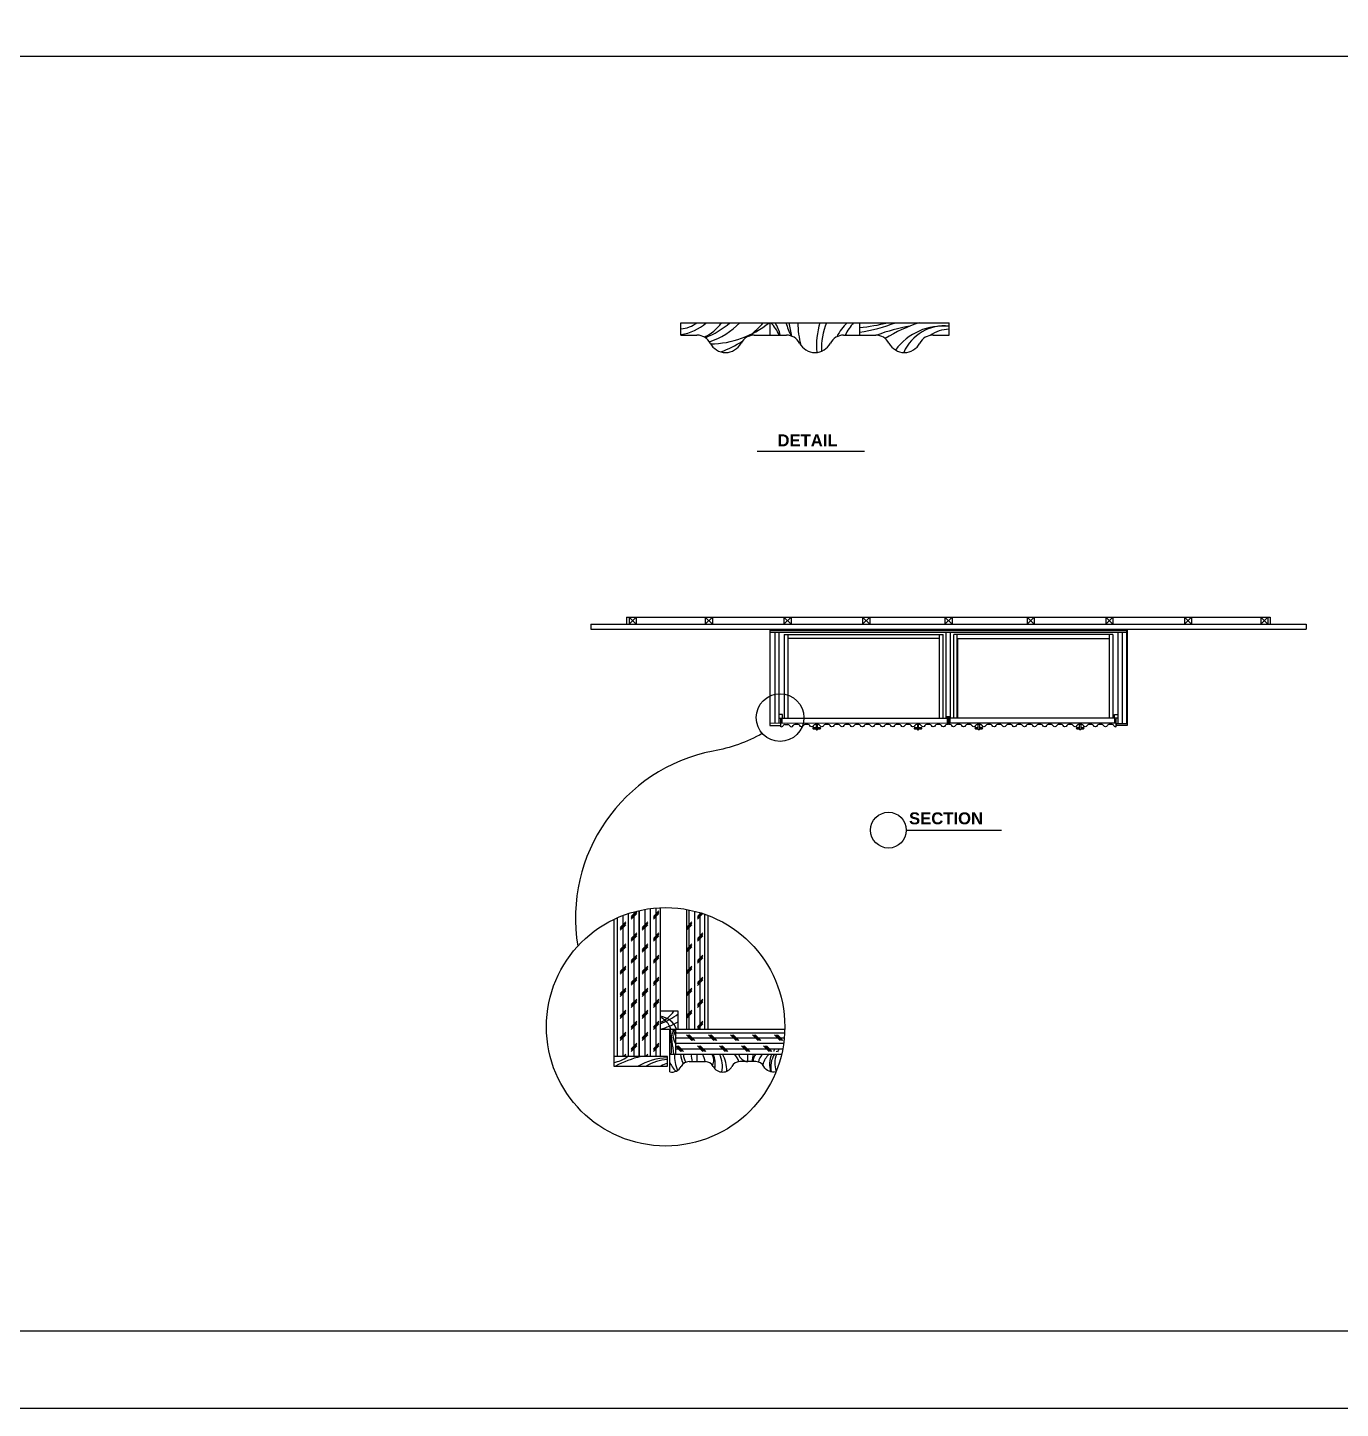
# Model space of a CAD drawing. Header units: inches. Extents: x 10 to 52.5, y 12.6 to 37.4.
# Drawn here: x 15.53 to 21.04, y 12.58 to 18.37 of the extents above; entities that cross this region are included whole.
import ezdxf

# ---------------------------------------------------------------- set-up
doc = ezdxf.new("R2010")
doc.units = ezdxf.units.IN
doc.header["$MEASUREMENT"] = 0
for name, color, linetype in [('02', 2, 'Continuous'), ('1', 1, 'Continuous'), ('4', 4, 'Continuous'), ('8', 8, 'Continuous'), ('kadrbm', 4, 'Continuous')]:
    doc.layers.add(name, color=color, linetype=linetype)
doc.styles.add('HT', font='swisseb.ttf')
pattern_1 = [(90, (29.177901, 16.02715), (-0.023125, 1e-18), []), (225, (29.189464, 16.03871), (0.04625, -0.04625), [0.0327037, -0.0327037]), (225, (29.189464, 16.044494), (0.04625, -0.04625), [0.0327037, -0.0327037]), (225, (29.189464, 16.050275), (0.04625, -0.04625), [0.0327037, -0.0327037])]

# ---------------------------------------------------------------- blocks, each defined once
blk = doc.blocks.new('kadrbm')
at = {"layer": 'kadrbm', "color": 4}
blk.add_lwpolyline([(0, 0), (0, 24.7972), (21, 24.7972), (21, 0), (0, 0)], close=True, dxfattribs=at)
blk.add_lwpolyline([(20.6631, 0.3257), (20.6631, 24.4603), (0.3369, 24.4603), (0.3369, 0.3257), (20.6631, 0.3257)], dxfattribs=at)

msp = doc.modelspace()

# ---------------------------------------------------------------- hatches: boundary and pattern name
at = {"layer": '8'}
h = msp.add_hatch(dxfattribs=at)
h.set_pattern_fill('DOLMIT', color=256, scale=0.015, style=0)
h.set_pattern_definition([(0, (29.3430627, 16.2241903), (0, 0.00375), []), (45, (29.343063, 16.22419), (-0.0075, 0.0075), [0.005303301, -0.010606615])])
h.paths.add_polyline_path([(20.1439, 15.8314), (20.1439, 15.8404), (18.6499, 15.8404), (18.6499, 15.8314)])
h = msp.add_hatch(dxfattribs=at)
h.set_pattern_fill('CORK', color=256, scale=0.185, angle=90, style=0)
h.set_pattern_definition(pattern_1)
h.paths.add_polyline_path([(18.0978, 14.6639, 0.047545), (18.0078, 14.6339), (18.0078, 14.0517), (18.0978, 14.0517)])
h.paths.add_polyline_path([(18.0978, 14.0517), (18.1878, 14.0517), (18.1878, 14.6762, 0.045513), (18.0978, 14.6639)])
h = msp.add_hatch(dxfattribs=at)
h.set_pattern_fill('CORK', color=256, scale=0.185, angle=90, style=0)
h.set_pattern_definition(pattern_1)
h.paths.add_polyline_path([(18.2978, 14.1667), (18.3728, 14.1667), (18.3728, 14.6496, 0.038796), (18.2978, 14.669)])
h = msp.add_hatch(dxfattribs=at)
h.set_pattern_fill('CORK', color=256, scale=0.185, style=0)
h.set_pattern_definition([(0, (29.177901, 16.02715), (0, 0.023125), []), (135, (29.189464, 16.01559), (-0.04625, -0.04625), [0.0327037, -0.0327037]), (135, (29.195245, 16.01559), (-0.04625, -0.04625), [0.0327037, -0.0327037]), (135, (29.201026, 16.01559), (-0.04625, -0.04625), [0.0327037, -0.0327037])])
h.paths.add_polyline_path([(18.6969, 14.0617, 0.045546), (18.7097, 14.1517), (18.2528, 14.1517), (18.2528, 14.0617)])

# ---------------------------------------------------------------- linework, layer by layer
at = {"layer": '02'}
for p, q in [((18.5946, 16.5911), (19.0446, 16.5911)), ((18.0469, 15.8954), (20.7469, 15.8954)), ((18.0869, 15.8954), (18.0569, 15.8654)), ((18.0569, 15.8954), (18.0869, 15.8654)), ((18.0569, 15.8954), (18.0569, 15.8654)), ((18.0869, 15.8954), (18.0869, 15.8654)), ((18.3769, 15.8954), (18.4069, 15.8654)), ((18.4069, 15.8954), (18.3769, 15.8654)), ((18.3769, 15.8954), (18.3769, 15.8654)), ((18.4069, 15.8954), (18.4069, 15.8654)), ((18.7369, 15.8954), (18.7069, 15.8654)), ((18.7069, 15.8954), (18.7369, 15.8654)), ((18.7069, 15.8954), (18.7069, 15.8654)), ((18.7369, 15.8954), (18.7369, 15.8654)), ((19.0669, 15.8954), (19.0369, 15.8654)), ((19.0369, 15.8954), (19.0669, 15.8654)), ((19.0369, 15.8954), (19.0369, 15.8654)), ((19.0669, 15.8954), (19.0669, 15.8654)), ((19.3819, 15.8954), (19.4119, 15.8654)), ((19.4119, 15.8954), (19.3819, 15.8654)), ((19.3819, 15.8954), (19.3819, 15.8654)), ((19.4119, 15.8954), (19.4119, 15.8654)), ((19.7269, 15.8954), (19.7269, 15.8654)), ((19.7569, 15.8954), (19.7269, 15.8654)), ((19.7269, 15.8954), (19.7569, 15.8654)), ((19.7569, 15.8954), (19.7569, 15.8654)), ((20.0869, 15.8954), (20.0569, 15.8654)), ((20.0569, 15.8954), (20.0869, 15.8654)), ((20.0569, 15.8954), (20.0569, 15.8654)), ((20.0869, 15.8954), (20.0869, 15.8654)), ((20.3869, 15.8954), (20.4169, 15.8654)), ((20.4169, 15.8954), (20.3869, 15.8654)), ((20.3869, 15.8954), (20.3869, 15.8654)), ((20.4169, 15.8954), (20.4169, 15.8654)), ((20.7069, 15.8954), (20.7369, 15.8654)), ((20.7369, 15.8954), (20.7069, 15.8654)), ((20.7069, 15.8954), (20.7069, 15.8654)), ((20.7369, 15.8954), (20.7369, 15.8654)), ((18.6499, 15.8314), (20.1439, 15.8314)), ((18.6679, 15.8314), (18.6679, 15.4484)), ((18.6859, 15.8314), (18.6859, 15.4484)), ((18.7079, 15.8214), (19.3749, 15.8214)), ((18.7079, 15.8214), (18.7079, 15.4714)), ((18.7229, 15.8214), (18.7229, 15.4714)), ((19.3599, 15.4714), (19.3599, 15.8214)), ((19.3749, 15.4714), (19.3749, 15.8214)), ((19.3879, 15.4734), (19.3879, 15.8314)), ((19.4059, 15.4734), (19.4059, 15.8314)), ((19.4189, 15.4714), (19.4189, 15.8214)), ((20.0859, 15.8214), (19.4189, 15.8214)), ((19.4339, 15.4714), (19.4339, 15.8214)), ((20.0709, 15.8214), (20.0709, 15.4714)), ((20.0859, 15.8214), (20.0859, 15.4714)), ((20.1079, 15.8314), (20.1079, 15.4484)), ((20.1259, 15.8314), (20.1259, 15.4484)), ((20.1439, 15.8404), (20.1439, 15.4484)), ((18.7229, 15.8064), (19.3599, 15.8064)), ((20.0709, 15.8034), (19.4339, 15.8034)), ((19.4369, 15.4714), (19.4369, 15.8034)), ((18.6859, 15.4714), (19.3959, 15.4714)), ((18.6939, 15.4355), (18.6939, 15.4714)), ((18.6989, 15.4504), (18.7009, 15.4864)), ((19.3879, 15.4784), (19.4059, 15.4784)), ((19.3879, 15.4734), (19.4059, 15.4734)), ((19.3909, 15.4714), (19.3909, 15.4504)), ((19.3959, 15.4714), (19.3959, 15.4441)), ((20.1079, 15.4714), (19.3979, 15.4714)), ((19.3979, 15.4714), (19.3979, 15.4441)), ((19.4029, 15.4714), (19.4029, 15.4504)), ((20.0949, 15.4504), (20.0929, 15.4864)), ((20.0999, 15.4355), (20.0999, 15.4714)), ((19.3959, 15.4504), (18.6469, 15.4484)), ((20.0999, 15.4504), (19.3979, 15.4504)), ((20.1019, 15.4484), (20.1469, 15.4484)), ((20.1019, 15.4404), (20.1019, 15.4484)), ((19.22, 15.0015), (19.62, 15.0015)), ((18.0978, 14.6639), (18.0978, 14.0517)), ((18.1878, 14.6762), (18.1878, 14.0517)), ((18.0078, 14.6339), (18.0078, 14.0517)), ((18.3728, 14.6496), (18.3728, 14.1667)), ((18.1878, 14.1667), (18.7102, 14.1667)), ((18.2528, 14.0617), (18.2528, 14.1667)), ((18.2528, 14.1517), (18.7097, 14.1517)), ((18.2178, 14.0517), (17.9928, 14.0517)), ((18.2278, 14.0617), (18.6969, 14.0617)), ((18.3428, 14.0305), (18.3428, 14.0617)), ((18.5553, 14.0305), (18.5553, 14.0617))]:
    msp.add_line(p, q, dxfattribs=at)
for points in [[(18.7009, 15.4714), (18.7009, 15.4864), (18.6859, 15.4864)], [(20.0929, 15.4714), (20.0929, 15.4864), (20.1079, 15.4864)], [(18.8299, 15.4266), (18.8419, 15.4266)], [(18.8469, 15.4241), (18.8469, 15.4441)], [(18.8589, 15.4306), (18.8469, 15.4306)], [(19.2549, 15.4266), (19.2669, 15.4266)], [(19.2719, 15.4241), (19.2719, 15.4441)], [(19.2839, 15.4306), (19.2719, 15.4306)], [(19.3959, 15.4441), (19.39, 15.4441)], [(19.5099, 15.4266), (19.5219, 15.4266)], [(19.5389, 15.4306), (19.5269, 15.4306)], [(19.9349, 15.4266), (19.9469, 15.4266)], [(19.9639, 15.4306), (19.9519, 15.4306)], [(18.2628, 14.1667), (18.2628, 14.2417), (18.1878, 14.2417)]]:
    msp.add_lwpolyline(points, dxfattribs=at)
for points in [[(18.6156, 15.4069, -0.088569), (18.4092, 15.3333, 0.406033), (17.8419, 14.5147)], [(18.8419, 15.4306), (18.8299, 15.4306, 1), (18.8299, 15.4266)], [(18.8419, 15.4441), (18.8419, 15.4241, 1), (18.8469, 15.4241)], [(18.8469, 15.4266), (18.8589, 15.4266, 1), (18.8589, 15.4306)], [(19.2669, 15.4306), (19.2549, 15.4306, 1), (19.2549, 15.4266)], [(19.2669, 15.4441), (19.2669, 15.4241, 1), (19.2719, 15.4241)], [(19.2719, 15.4266), (19.2839, 15.4266, 1), (19.2839, 15.4306)], [(19.5219, 15.4306), (19.5099, 15.4306, 1), (19.5099, 15.4266)], [(19.5269, 15.4241, -1), (19.5219, 15.4241), (19.5219, 15.4441)], [(19.5269, 15.4441), (19.5269, 15.4241, -0.414214)], [(19.5269, 15.4266), (19.5389, 15.4266, 1), (19.5389, 15.4306)], [(19.9469, 15.4306), (19.9349, 15.4306, 1), (19.9349, 15.4266)], [(19.9519, 15.4241, -1), (19.9469, 15.4241), (19.9469, 15.4441)], [(19.9519, 15.4441), (19.9519, 15.4241, -0.414214)], [(19.9519, 15.4266), (19.9639, 15.4266, 1), (19.9639, 15.4306)]]:
    msp.add_lwpolyline(points, format="xyb", dxfattribs=at)
for centre, radius in [((18.6904, 15.4734), 0.1), ((19.145, 15.0015), 0.075), ((18.2103, 14.1767), 0.5)]:
    msp.add_circle(centre, radius, dxfattribs=at)
for centre, radius, start, end in [((18.2507, 17.2714), 0.1923, 277.09108, 312.58556), ((18.2671, 17.2239), 0.1201, 273.52765, 308.41286), ((18.3106, 17.2184), 0.1604, 292.41014, 326.46728), ((18.2517, 17.3877), 0.3443, 291.32243, 311.49821), ((18.3056, 17.3338), 0.2971, 287.26095, 316.63289), ((18.3964, 17.4334), 0.3921, 270.32555, 309.25579), ((18.2952, 17.4124), 0.4307, 308.28995, 318.98383), ((18.5061, 16.9918), 0.2009, 25.31178, 43.37426), ((18.5054, 17.0299), 0.1922, 14.40967, 31.31923), ((19.1172, 17.2568), 0.4218, 197.5297, 205.62654), ((19.0579, 17.1596), 0.3307, 185.16318, 195.0154), ((19.0943, 17.1252), 0.329, 179.20283, 195.89966), ((19.1871, 17.0324), 0.3437, 163.53902, 184.54342), ((19.1737, 17.0152), 0.31, 158.31223, 180.99211), ((19.0738, 17.0104), 0.1565, 130.28293, 157.07245), ((19.2089, 16.9484), 0.2774, 139.16408, 152.21659), ((18.9358, 17.7383), 0.6538, 277.796, 291.46052), ((18.9672, 17.8066), 0.699, 274.69759, 284.47745), ((19.3638, 16.3758), 0.7508, 99.84555, 110.83889), ((19.4894, 16.4775), 0.6868, 108.23318, 121.4171), ((19.3705, 16.8736), 0.2414, 83.1086, 144.15367), ((19.3789, 16.9316), 0.1847, 83.61475, 156.64164), ((19.4051, 16.9509), 0.1517, 92.13707, 124.10402), ((18.2952, 17.4124), 0.4307, 289.93597, 303.39158), ((18.117, 14.3383), 0.1604, 296.21694, 322.9537), ((18.0581, 14.5076), 0.3443, 292.12763, 306.47718), ((18.1766, 14.1361), 0.0857, 20.90418, 82.47275), ((18.1562, 14.1431), 0.08, 17.14728, 66.70923), ((18.112, 14.4537), 0.2971, 284.9541, 300.51823), ((18.0484, 14.0907), 0.1871, 351.07183, 16.37876), ((15.723, 13.774), 2.538, 6.50854, 8.90073), ((18.3388, 14.152), 0.0989, 171.43269, 209.69867), ((18.2832, 14.1621), 0.0391, 173.27419, 218.88277), ((18.2813, 14.1673), 0.0316, 181.07676, 205.86817), ((18.7501, 14.018), 0.1038, 141.04657, 147.25391), ((18.7037, 13.9949), 0.0891, 114.78693, 117.17228), ((18.7501, 14.0079), 0.0989, 137.81731, 139.50284), ((18.7687, 14.0256), 0.1002, 144.31874, 153.37283), ((17.9708, 14.1574), 0.1323, 279.58806, 306.95455), ((18.1912, 13.6686), 0.3924, 102.52535, 119.04155), ((18.2249, 13.7833), 0.2629, 91.5382, 119.69681), ((18.2316, 13.8346), 0.2049, 93.85058, 120.20635), ((18.2421, 13.927), 0.0991, 104.16522, 121.18993), ((18.3201, 14.0632), 0.0986, 199.3812, 227.72555), ((18.3942, 14.0537), 0.1462, 176.86171, 204.09812), ((18.3596, 14.0653), 0.0866, 182.38821, 210.12901), ((18.359, 14.0647), 0.0743, 182.35074, 209.89859), ((18.378, 14.0528), 0.06, 171.45814, 201.83779), ((18.2724, 14.0086), 0.1066, 11.82916, 29.87326), ((18.3708, 14.0361), 0.042, 330.15684, 37.55762), ((18.3327, 14.023), 0.0862, 345.58198, 26.64474), ((18.3402, 14.0112), 0.1085, 347.03172, 27.76919), ((18.3249, 13.9902), 0.1428, 0.27589, 30.06111), ((18.4482, 14.009), 0.0731, 16.97146, 46.12276), ((18.5582, 14.0736), 0.0434, 195.96226, 264.24722), ((18.65, 14.0375), 0.076, 161.46258, 185.33574), ((18.6123, 14.0374), 0.034, 134.39633, 191.85198), ((18.6527, 14.0207), 0.0536, 130.22284, 171.117), ((18.7037, 13.9949), 0.0891, 131.43792, 165.0736), ((18.7501, 14.018), 0.1038, 155.1237, 196.7628), ((18.7501, 14.0079), 0.0989, 147.04451, 191.93856), ((18.7687, 14.0256), 0.1002, 158.89018, 200.11673)]:
    msp.add_arc(centre, radius, start, end, dxfattribs=at)
at = {"layer": '1'}
msp.add_line((10.3636, 18.248), (30.6898, 18.248), dxfattribs=at)
at = {"layer": '4'}
for p, q in [((18.2745, 17.1298), (19.3995, 17.1298)), ((18.2745, 17.0777), (18.2745, 17.1298)), ((18.6495, 17.0777), (18.6495, 17.1298)), ((19.0245, 17.0777), (19.0245, 17.1298)), ((19.3995, 17.0777), (19.3995, 17.1298)), ((18.2745, 17.0777), (18.3419, 17.0777)), ((18.5821, 17.0777), (18.7169, 17.0777)), ((18.9571, 17.0777), (19.0919, 17.0777)), ((19.3321, 17.0777), (19.3995, 17.0777)), ((18.0469, 15.8954), (18.0469, 15.8654)), ((20.7469, 15.8954), (20.7469, 15.8654)), ((17.8969, 15.8654), (20.8969, 15.8654)), ((17.8969, 15.8654), (17.8969, 15.8444)), ((17.8969, 15.8444), (20.8969, 15.8444)), ((18.6469, 15.8404), (20.1469, 15.8404)), ((18.6469, 15.8404), (18.6469, 15.4404)), ((20.1469, 15.8404), (20.1469, 15.4404)), ((20.8969, 15.8654), (20.8969, 15.8444)), ((18.6469, 15.4404), (18.6919, 15.4404)), ((18.71, 15.4441), (18.7237, 15.4441)), ((20.0837, 15.4441), (20.07, 15.4441)), ((20.1469, 15.4404), (20.1019, 15.4404)), ((18.2978, 14.669), (18.2978, 14.1667)), ((17.9928, 14.6269), (17.9928, 14.0117)), ((18.3878, 14.6441), (18.3878, 14.1667)), ((18.2278, 13.9876), (18.2278, 14.1667)), ((18.2178, 14.0117), (18.2178, 14.0517)), ((18.3087, 14.0305), (18.377, 14.0305)), ((17.9928, 14.0117), (18.2178, 14.0117))]:
    msp.add_line(p, q, dxfattribs=at)
for points in [[(18.795, 15.4441, 0.279739), (18.7884, 15.4401, -0.606977), (18.7729, 15.4401, 0.279739), (18.7662, 15.4441), (18.7525, 15.4441)], [(18.8375, 15.4441, 0.279739), (18.8309, 15.4401, -0.606977), (18.8154, 15.4401, 0.279739), (18.8087, 15.4441), (18.795, 15.4441)], [(18.88, 15.4441, 0.279739), (18.8734, 15.4401, -0.606977), (18.8579, 15.4401, 0.279739), (18.8512, 15.4441), (18.8375, 15.4441)], [(18.9225, 15.4441, 0.279739), (18.9159, 15.4401, -0.606977), (18.9004, 15.4401, 0.279739), (18.8937, 15.4441), (18.88, 15.4441)], [(18.965, 15.4441, 0.279739), (18.9584, 15.4401, -0.606977), (18.9429, 15.4401, 0.279739), (18.9362, 15.4441), (18.9225, 15.4441)], [(19.0075, 15.4441, 0.279739), (19.0009, 15.4401, -0.606977), (18.9854, 15.4401, 0.279739), (18.9787, 15.4441), (18.965, 15.4441)], [(19.05, 15.4441, 0.279739), (19.0434, 15.4401, -0.606977), (19.0279, 15.4401, 0.279739), (19.0212, 15.4441), (19.0075, 15.4441)], [(19.0925, 15.4441, 0.279739), (19.0859, 15.4401, -0.606977), (19.0704, 15.4401, 0.279739), (19.0637, 15.4441), (19.05, 15.4441)], [(19.135, 15.4441, 0.279739), (19.1284, 15.4401, -0.606977), (19.1129, 15.4401, 0.279739), (19.1062, 15.4441), (19.0925, 15.4441)], [(19.1775, 15.4441, 0.279739), (19.1709, 15.4401, -0.606977), (19.1554, 15.4401, 0.279739), (19.1487, 15.4441), (19.135, 15.4441)], [(19.22, 15.4441, 0.279739), (19.2134, 15.4401, -0.606977), (19.1979, 15.4401, 0.279739), (19.1912, 15.4441), (19.1775, 15.4441)], [(19.2625, 15.4441, 0.279739), (19.2559, 15.4401, -0.606977), (19.2404, 15.4401, 0.279739), (19.2337, 15.4441), (19.22, 15.4441)], [(19.305, 15.4441, 0.279739), (19.2984, 15.4401, -0.606977), (19.2829, 15.4401, 0.279739), (19.2762, 15.4441), (19.2625, 15.4441)], [(19.3475, 15.4441, 0.279739), (19.3409, 15.4401, -0.606977), (19.3254, 15.4401, 0.279739), (19.3187, 15.4441), (19.305, 15.4441)], [(19.39, 15.4441, 0.279739), (19.3834, 15.4401, -0.606977), (19.3679, 15.4401, 0.279739), (19.3612, 15.4441), (19.3475, 15.4441)], [(19.4325, 15.4441, 0.279739), (19.4259, 15.4401, -0.606977), (19.4104, 15.4401, 0.279739), (19.4037, 15.4441), (19.3979, 15.4441)], [(19.475, 15.4441, 0.279739), (19.4684, 15.4401, -0.606977), (19.4529, 15.4401, 0.279739), (19.4462, 15.4441), (19.4325, 15.4441)], [(19.5175, 15.4441, 0.279739), (19.5109, 15.4401, -0.606977), (19.4954, 15.4401, 0.279739), (19.4887, 15.4441), (19.475, 15.4441)], [(19.56, 15.4441, 0.279739), (19.5534, 15.4401, -0.606977), (19.5379, 15.4401, 0.279739), (19.5312, 15.4441), (19.5175, 15.4441)], [(19.6025, 15.4441, 0.279739), (19.5959, 15.4401, -0.606977), (19.5804, 15.4401, 0.279739), (19.5737, 15.4441), (19.56, 15.4441)], [(19.645, 15.4441, 0.279739), (19.6384, 15.4401, -0.606977), (19.6229, 15.4401, 0.279739), (19.6162, 15.4441), (19.6025, 15.4441)], [(19.6875, 15.4441, 0.279739), (19.6809, 15.4401, -0.606977), (19.6654, 15.4401, 0.279739), (19.6587, 15.4441), (19.645, 15.4441)], [(19.73, 15.4441, 0.279739), (19.7234, 15.4401, -0.606977), (19.7079, 15.4401, 0.279739), (19.7012, 15.4441), (19.6875, 15.4441)], [(19.7725, 15.4441, 0.279739), (19.7659, 15.4401, -0.606977), (19.7504, 15.4401, 0.279739), (19.7437, 15.4441), (19.73, 15.4441)], [(19.815, 15.4441, 0.279739), (19.8084, 15.4401, -0.606977), (19.7929, 15.4401, 0.279739), (19.7862, 15.4441), (19.7725, 15.4441)], [(19.8575, 15.4441, 0.279739), (19.8509, 15.4401, -0.606977), (19.8354, 15.4401, 0.279739), (19.8287, 15.4441), (19.815, 15.4441)], [(19.9, 15.4441, 0.279739), (19.8934, 15.4401, -0.606977), (19.8779, 15.4401, 0.279739), (19.8712, 15.4441), (19.8575, 15.4441)], [(19.9425, 15.4441, 0.279739), (19.9359, 15.4401, -0.606977), (19.9204, 15.4401, 0.279739), (19.9137, 15.4441), (19.9, 15.4441)], [(19.985, 15.4441, 0.279739), (19.9784, 15.4401, -0.606977), (19.9629, 15.4401, 0.279739), (19.9562, 15.4441), (19.9425, 15.4441)], [(20.0275, 15.4441, 0.279739), (20.0209, 15.4401, -0.606977), (20.0054, 15.4401, 0.279739), (19.9987, 15.4441), (19.985, 15.4441)], [(20.07, 15.4441, 0.279739), (20.0634, 15.4401, -0.606977), (20.0479, 15.4401, 0.279739), (20.0412, 15.4441), (20.0275, 15.4441)], [(18.6735, 13.9884, -0.355709), (18.6228, 14.0103, 0.279739), (18.5895, 14.0305), (18.5212, 14.0305)]]:
    msp.add_lwpolyline(points, format="xyb", dxfattribs=at)
for centre, radius, start, end in [((18.3419, 17.0152), 0.0625, 27.48643, 90), ((18.462, 17.0777), 0.0729, 207.48643, 332.51357), ((18.5821, 17.0152), 0.0625, 90, 152.51357), ((18.7169, 17.0152), 0.0625, 27.48643, 90), ((18.837, 17.0777), 0.0729, 207.48643, 332.51357), ((18.9571, 17.0152), 0.0625, 90, 152.51357), ((19.0919, 17.0152), 0.0625, 27.48643, 90), ((19.212, 17.0777), 0.0729, 207.48643, 332.51357), ((19.3321, 17.0152), 0.0625, 90, 152.51357), ((18.6956, 15.4441), 0.00875, 258.46304, 332.51357), ((18.71, 15.4366), 0.0075, 90, 152.51357), ((18.7237, 15.4366), 0.0075, 27.48643, 90), ((18.7381, 15.4441), 0.00875, 207.48643, 332.51357), ((18.7525, 15.4366), 0.0075, 90, 152.51357), ((20.0837, 15.4366), 0.0075, 27.48643, 90), ((20.0981, 15.4441), 0.00875, 207.48643, 281.53696), ((18.3087, 13.993), 0.0375, 90, 152.51357), ((18.377, 13.993), 0.0375, 27.48643, 90), ((18.5212, 13.993), 0.0375, 90, 152.51357), ((18.2366, 14.0305), 0.0437, 258.46304, 332.51357), ((18.4491, 14.0305), 0.0437, 207.48643, 332.51357)]:
    msp.add_arc(centre, radius, start, end, dxfattribs=at)

# ---------------------------------------------------------------- block references
at = {"layer": 'kadrbm'}
msp.add_blockref('kadrbm', (10.0267, 12.5763), dxfattribs=at)

# ---------------------------------------------------------------- texts
at = {"layer": '02', "style": 'HT'}
for s, p in [('DETAIL', (18.6796, 16.6113)), ('SECTION', (19.2316, 15.026))]:
    msp.add_text(s, height=0.05, dxfattribs=at).set_placement(p)

doc.saveas('drawing.dxf')
